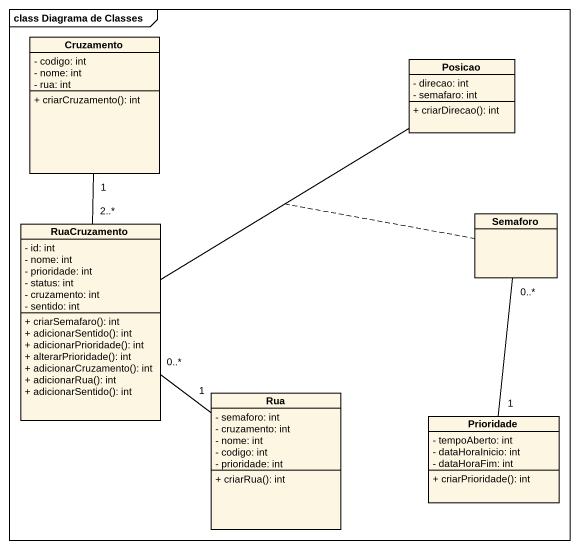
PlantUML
@startuml
mainframe class Diagrama de Classes
hide circle
hide empty members
skinparam classAttributeIconSize 0
class Cruzamento {
  - codigo: int
  - nome: int
  - rua: int
  + criarCruzamento(): int
}
class Posicao {
  - direcao: int
  - semafaro: int
  + criarDirecao(): int
}
class RuaCruzamento {
  - id: int
  - nome: int
  - prioridade: int
  - status: int
  - cruzamento: int
  - sentido: int
  + criarSemafaro(): int
  + adicionarSentido(): int
  + adicionarPrioridade(): int
  + alterarPrioridade(): int
  + adicionarCruzamento(): int
  + adicionarRua(): int
  + adicionarSentido(): int
}
class Semaforo
class Rua {
  - semaforo: int
  - cruzamento: int
  - nome: int
  - codigo: int
  - prioridade: int
  + criarRua(): int
}
class Prioridade {
  - tempoAberto: int
  - dataHoraInicio: int
  - dataHoraFim: int
  + criarPrioridade(): int
}
Cruzamento "1" -- "2..*" RuaCruzamento
RuaCruzamento -up- Posicao
(RuaCruzamento, Posicao) .. Semaforo
RuaCruzamento "0..*" -- "1" Rua
Semaforo "0..*" -- "1" Prioridade
@enduml
